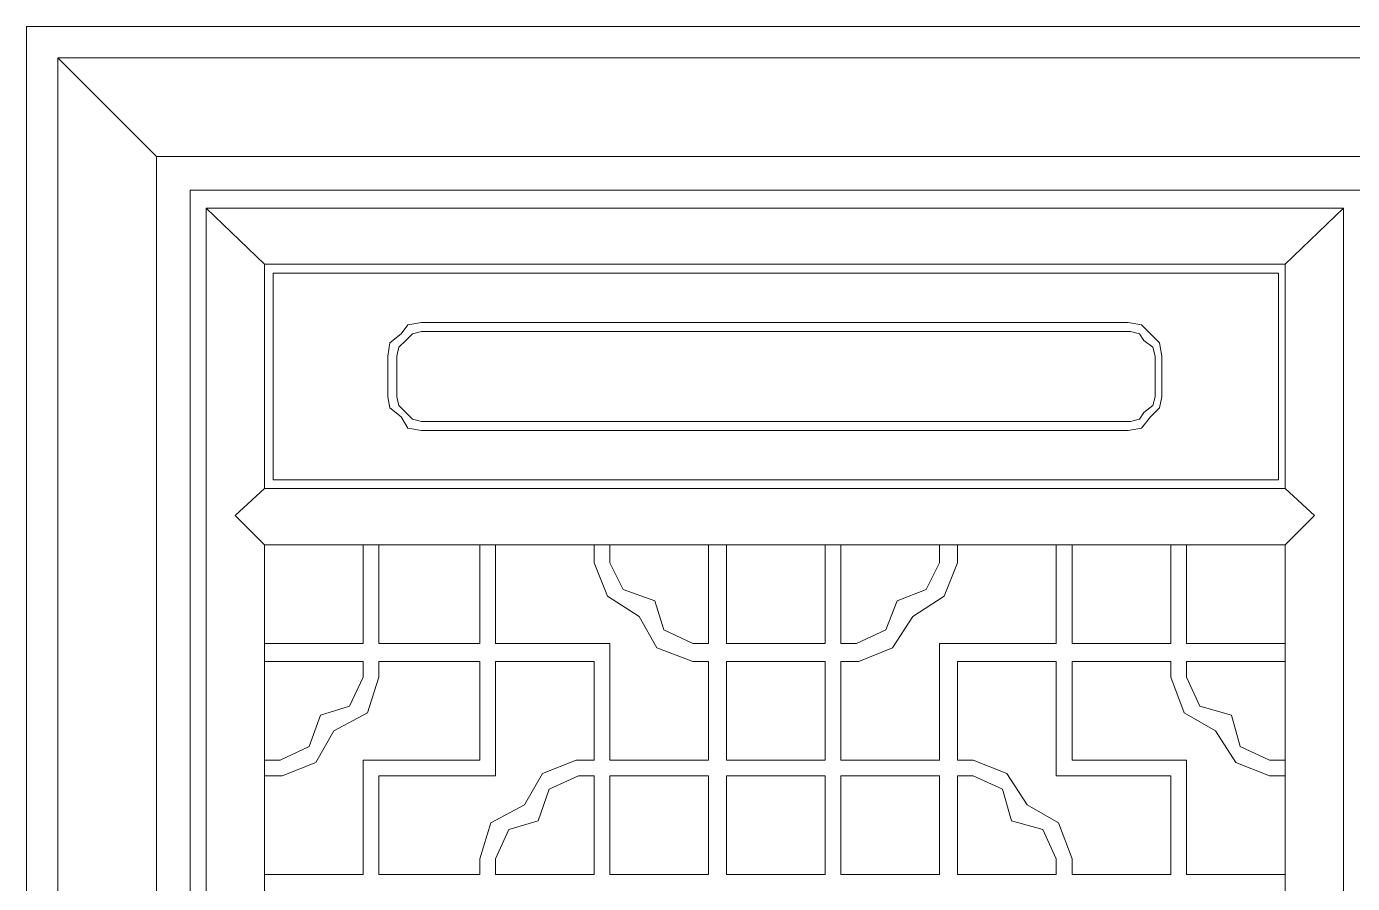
# Model space of a CAD drawing. Header units: centimetres. Extents: x -9.8 to 10.6, y -13.2 to 12.3.
# Drawn here: x -9.8 to 0.36, y 5.74 to 12.31 of the extents above; entities that cross this region are included whole.
import ezdxf

# ---------------------------------------------------------------- set-up
doc = ezdxf.new("R2010")
doc.units = ezdxf.units.CM
doc.header["$MEASUREMENT"] = 0
doc.layers.add('layer 1', color=7, linetype='Continuous')

msp = doc.modelspace()

# ---------------------------------------------------------------- linework, layer by layer
at = {"layer": 'layer 1', "color": 250, "lineweight": 0}
for points, knots in [([(-9.79792, 12.30551), (-9.79792, 12.30551), (10.64398, 12.30551), (10.64398, 12.30551), (10.64398, 12.30551), (10.64398, 12.30551), (10.64398, -13.15657), (10.64398, -13.15657), (10.64398, -13.15657), (10.64398, -13.15657), (-9.79792, -13.15657), (-9.79792, -13.15657), (-9.79792, -13.15657), (-9.79792, -13.15657), (-9.79792, 12.30551), (-9.79792, 12.30551)], [0, 0, 0, 0, 0.25, 0.25, 0.25, 0.25, 0.5, 0.5, 0.5, 0.5, 0.75, 0.75, 0.75, 0.75, 1, 1, 1, 1]), ([(-9.55711, 12.06469), (-9.55711, 12.06469), (10.40317, 12.06469), (10.40317, 12.06469), (10.40317, 12.06469), (10.40317, 12.06469), (10.40317, -12.89852), (10.40317, -12.89852), (10.40317, -12.89852), (10.40317, -12.89852), (-9.55711, -12.89852), (-9.55711, -12.89852), (-9.55711, -12.89852), (-9.55711, -12.89852), (-9.55711, 12.06469), (-9.55711, 12.06469)], [0, 0, 0, 0, 0.25, 0.25, 0.25, 0.25, 0.5, 0.5, 0.5, 0.5, 0.75, 0.75, 0.75, 0.75, 1, 1, 1, 1]), ([(-8.80064, 11.30823), (-8.80064, 11.30823), (9.64671, 11.30823), (9.64671, 11.30823), (9.64671, 11.30823), (9.64671, 11.30823), (9.64671, -12.14206), (9.64671, -12.14206), (9.64671, -12.14206), (9.64671, -12.14206), (-8.80064, -12.14206), (-8.80064, -12.14206), (-8.80064, -12.14206), (-8.80064, -12.14206), (-8.80064, 11.30823), (-8.80064, 11.30823)], [0, 0, 0, 0, 0.25, 0.25, 0.25, 0.25, 0.5, 0.5, 0.5, 0.5, 0.75, 0.75, 0.75, 0.75, 1, 1, 1, 1]), ([(-8.54282, -11.88424), (-8.54282, -11.88424), (-8.54282, 11.05041), (-8.54282, 11.05041), (-8.54282, 11.05041), (-8.54282, 11.05041), (0.43154, 11.05041), (0.43154, 11.05041), (0.43154, 11.05041), (0.43154, 11.05041), (0.43154, -11.88424), (0.43154, -11.88424), (0.43154, -11.88424), (0.43154, -11.88424), (-8.54282, -11.88424), (-8.54282, -11.88424)], [0, 0, 0, 0, 0.25, 0.25, 0.25, 0.25, 0.5, 0.5, 0.5, 0.5, 0.75, 0.75, 0.75, 0.75, 1, 1, 1, 1]), ([(0.29412, -11.76383), (0.29412, -11.76383), (-8.42241, -11.76383), (-8.42241, -11.76383), (-8.42241, -11.76383), (-8.42241, -11.76383), (-8.42241, 10.91277), (-8.42241, 10.91277), (-8.42241, 10.91277), (-8.42241, 10.91277), (0.29412, 10.91277), (0.29412, 10.91277), (0.29412, 10.91277), (0.29412, 10.91277), (0.29412, -11.76383), (0.29412, -11.76383)], [0, 0, 0, 0, 0.25, 0.25, 0.25, 0.25, 0.5, 0.5, 0.5, 0.5, 0.75, 0.75, 0.75, 0.75, 1, 1, 1, 1]), ([(-7.97547, 10.48306), (-7.97547, 10.48306), (-0.15282, 10.48306), (-0.15282, 10.48306), (-0.15282, 10.48306), (-0.15282, 10.48306), (-0.15282, 8.76379), (-0.15282, 8.76379), (-0.15282, 8.76379), (-0.15282, 8.76379), (-7.97547, 8.76379), (-7.97547, 8.76379), (-7.97547, 8.76379), (-7.97547, 8.76379), (-7.97547, 10.48306), (-7.97547, 10.48306)], [0, 0, 0, 0, 0.25, 0.25, 0.25, 0.25, 0.5, 0.5, 0.5, 0.5, 0.75, 0.75, 0.75, 0.75, 1, 1, 1, 1]), ([(-0.20452, 10.41435), (-0.20452, 10.41435), (-0.20452, 8.8325), (-0.20452, 8.8325), (-0.20452, 8.8325), (-0.20452, 8.8325), (-7.90677, 8.8325), (-7.90677, 8.8325), (-7.90677, 8.8325), (-7.90677, 8.8325), (-7.90677, 10.41435), (-7.90677, 10.41435), (-7.90677, 10.41435), (-7.90677, 10.41435), (-0.20452, 10.41435), (-0.20452, 10.41435), (-0.20452, 10.41435), (-0.20452, 10.41435), (-7.90677, 10.41435), (-7.90677, 10.41435)], [0, 0, 0, 0, 0.2, 0.2, 0.2, 0.2, 0.4, 0.4, 0.4, 0.4, 0.6, 0.6, 0.6, 0.6, 0.8, 0.8, 0.8, 0.8, 1, 1, 1, 1]), ([(-6.77207, 10.03612), (-6.77207, 10.03612), (-6.87525, 10.01889), (-6.87525, 10.01889), (-6.87525, 10.01889), (-6.87525, 10.01889), (-6.92672, 9.95018), (-6.92672, 9.95018)], [0, 0, 0, 0, 0.5, 0.5, 0.5, 0.5, 1, 1, 1, 1]), ([(-6.77207, 9.96719), (-6.77207, 9.96719), (-6.84078, 9.95018), (-6.84078, 9.95018), (-6.84078, 9.95018), (-6.84078, 9.95018), (-6.89226, 9.89849), (-6.89226, 9.89849)], [0, 0, 0, 0, 0.5, 0.5, 0.5, 0.5, 1, 1, 1, 1]), ([(-1.18456, 9.95018), (-1.18456, 9.95018), (-1.25327, 10.01889), (-1.25327, 10.01889), (-1.25327, 10.01889), (-1.25327, 10.01889), (-1.35644, 10.03612), (-1.35644, 10.03612)], [0, 0, 0, 0, 0.5, 0.5, 0.5, 0.5, 1, 1, 1, 1]), ([(-1.23603, 9.89849), (-1.23603, 9.89849), (-1.2705, 9.95018), (-1.2705, 9.95018), (-1.2705, 9.95018), (-1.2705, 9.95018), (-1.33921, 9.96719), (-1.33921, 9.96719)], [0, 0, 0, 0, 0.5, 0.5, 0.5, 0.5, 1, 1, 1, 1]), ([(-6.92672, 9.95018), (-6.92672, 9.95018), (-7.01267, 9.88125), (-7.01267, 9.88125), (-7.01267, 9.88125), (-7.01267, 9.88125), (-7.0299, 9.77808), (-7.0299, 9.77808)], [0, 0, 0, 0, 0.5, 0.5, 0.5, 0.5, 1, 1, 1, 1]), ([(-6.89226, 9.89849), (-6.89226, 9.89849), (-6.94396, 9.84701), (-6.94396, 9.84701), (-6.94396, 9.84701), (-6.94396, 9.84701), (-6.96119, 9.77808), (-6.96119, 9.77808)], [0, 0, 0, 0, 0.5, 0.5, 0.5, 0.5, 1, 1, 1, 1]), ([(-1.15009, 9.77808), (-1.15009, 9.77808), (-1.16732, 9.84701), (-1.16732, 9.84701), (-1.16732, 9.84701), (-1.16732, 9.84701), (-1.23603, 9.89849), (-1.23603, 9.89849)], [0, 0, 0, 0, 0.5, 0.5, 0.5, 0.5, 1, 1, 1, 1]), ([(-1.09839, 9.77808), (-1.09839, 9.77808), (-1.11563, 9.88125), (-1.11563, 9.88125), (-1.11563, 9.88125), (-1.11563, 9.88125), (-1.18456, 9.95018), (-1.18456, 9.95018)], [0, 0, 0, 0, 0.5, 0.5, 0.5, 0.5, 1, 1, 1, 1]), ([(-7.0299, 9.46878), (-7.0299, 9.46878), (-7.01267, 9.38262), (-7.01267, 9.38262), (-7.01267, 9.38262), (-7.01267, 9.38262), (-6.92672, 9.31391), (-6.92672, 9.31391)], [0, 0, 0, 0, 0.5, 0.5, 0.5, 0.5, 1, 1, 1, 1]), ([(-6.96119, 9.46878), (-6.96119, 9.46878), (-6.94396, 9.39985), (-6.94396, 9.39985), (-6.94396, 9.39985), (-6.94396, 9.39985), (-6.89226, 9.34837), (-6.89226, 9.34837)], [0, 0, 0, 0, 0.5, 0.5, 0.5, 0.5, 1, 1, 1, 1]), ([(-1.23603, 9.34837), (-1.23603, 9.34837), (-1.16732, 9.39985), (-1.16732, 9.39985), (-1.16732, 9.39985), (-1.16732, 9.39985), (-1.15009, 9.46878), (-1.15009, 9.46878)], [0, 0, 0, 0, 0.5, 0.5, 0.5, 0.5, 1, 1, 1, 1]), ([(-1.18456, 9.31391), (-1.18456, 9.31391), (-1.11563, 9.38262), (-1.11563, 9.38262), (-1.11563, 9.38262), (-1.11563, 9.38262), (-1.09839, 9.46878), (-1.09839, 9.46878)], [0, 0, 0, 0, 0.5, 0.5, 0.5, 0.5, 1, 1, 1, 1]), ([(-6.89226, 9.34837), (-6.89226, 9.34837), (-6.84078, 9.29667), (-6.84078, 9.29667), (-6.84078, 9.29667), (-6.84078, 9.29667), (-6.77207, 9.27966), (-6.77207, 9.27966)], [0, 0, 0, 0, 0.5, 0.5, 0.5, 0.5, 1, 1, 1, 1]), ([(-1.33921, 9.27966), (-1.33921, 9.27966), (-1.2705, 9.29667), (-1.2705, 9.29667), (-1.2705, 9.29667), (-1.2705, 9.29667), (-1.23603, 9.34837), (-1.23603, 9.34837)], [0, 0, 0, 0, 0.5, 0.5, 0.5, 0.5, 1, 1, 1, 1]), ([(-6.92672, 9.31391), (-6.92672, 9.31391), (-6.87525, 9.22797), (-6.87525, 9.22797), (-6.87525, 9.22797), (-6.87525, 9.22797), (-6.77207, 9.21073), (-6.77207, 9.21073)], [0, 0, 0, 0, 0.5, 0.5, 0.5, 0.5, 1, 1, 1, 1]), ([(-1.35644, 9.21073), (-1.35644, 9.21073), (-1.25327, 9.22797), (-1.25327, 9.22797), (-1.25327, 9.22797), (-1.25327, 9.22797), (-1.18456, 9.31391), (-1.18456, 9.31391)], [0, 0, 0, 0, 0.5, 0.5, 0.5, 0.5, 1, 1, 1, 1]), ([(-7.97547, 8.33409), (-7.97547, 8.33409), (-8.19905, 8.55745), (-8.19905, 8.55745), (-8.19905, 8.55745), (-8.19905, 8.55745), (-7.97547, 8.76379), (-7.97547, 8.76379)], [0, 0, 0, 0, 0.5, 0.5, 0.5, 0.5, 1, 1, 1, 1]), ([(-0.15282, 8.76379), (-0.15282, 8.76379), (0.07054, 8.55745), (0.07054, 8.55745), (0.07054, 8.55745), (0.07054, 8.55745), (-0.15282, 8.33409), (-0.15282, 8.33409)], [0, 0, 0, 0, 0.5, 0.5, 0.5, 0.5, 1, 1, 1, 1]), ([(-7.97547, -1.27655), (-7.97547, -1.27655), (-7.97547, 8.33409), (-7.97547, 8.33409), (-7.97547, 8.33409), (-7.97547, 8.33409), (-0.15282, 8.33409), (-0.15282, 8.33409), (-0.15282, 8.33409), (-0.15282, 8.33409), (-0.15282, -1.27655), (-0.15282, -1.27655)], [0, 0, 0, 0, 0.33333333, 0.33333333, 0.33333333, 0.33333333, 0.66666667, 0.66666667, 0.66666667, 0.66666667, 1, 1, 1, 1]), ([(-7.97547, 7.57763), (-7.97547, 7.57763), (-7.21901, 7.57763), (-7.21901, 7.57763), (-7.21901, 7.57763), (-7.21901, 7.57763), (-7.21901, 8.33409), (-7.21901, 8.33409)], [0, 0, 0, 0, 0.5, 0.5, 0.5, 0.5, 1, 1, 1, 1]), ([(-7.09861, 8.33409), (-7.09861, 8.33409), (-7.09861, 7.57763), (-7.09861, 7.57763), (-7.09861, 7.57763), (-7.09861, 7.57763), (-6.32491, 7.57763), (-6.32491, 7.57763), (-6.32491, 7.57763), (-6.32491, 7.57763), (-6.32491, 8.33409), (-6.32491, 8.33409)], [0, 0, 0, 0, 0.33333333, 0.33333333, 0.33333333, 0.33333333, 0.66666667, 0.66666667, 0.66666667, 0.66666667, 1, 1, 1, 1]), ([(-6.20473, 8.33409), (-6.20473, 8.33409), (-6.20473, 7.57763), (-6.20473, 7.57763), (-6.20473, 7.57763), (-6.20473, 7.57763), (-5.32786, 7.57763), (-5.32786, 7.57763), (-5.32786, 7.57763), (-5.32786, 7.57763), (-5.32786, 6.68353), (-5.32786, 6.68353), (-5.32786, 6.68353), (-5.32786, 6.68353), (-4.5714, 6.68353), (-4.5714, 6.68353), (-4.5714, 6.68353), (-4.5714, 6.68353), (-4.5714, 7.43999), (-4.5714, 7.43999), (-4.5714, 7.43999), (-4.5714, 7.43999), (-4.69181, 7.43999), (-4.69181, 7.43999)], [0, 0, 0, 0, 0.16666667, 0.16666667, 0.16666667, 0.16666667, 0.33333333, 0.33333333, 0.33333333, 0.33333333, 0.5, 0.5, 0.5, 0.5, 0.66666667, 0.66666667, 0.66666667, 0.66666667, 0.83333333, 0.83333333, 0.83333333, 0.83333333, 1, 1, 1, 1]), ([(-5.32786, 8.33409), (-5.32786, 8.33409), (-5.32786, 8.19645), (-5.32786, 8.19645), (-5.32786, 8.19645), (-5.32786, 8.19645), (-5.22469, 7.9901), (-5.22469, 7.9901), (-5.22469, 7.9901), (-5.22469, 7.9901), (-4.98387, 7.90416), (-4.98387, 7.90416), (-4.98387, 7.90416), (-4.98387, 7.90416), (-4.91516, 7.68058), (-4.91516, 7.68058), (-4.91516, 7.68058), (-4.91516, 7.68058), (-4.69181, 7.57763), (-4.69181, 7.57763), (-4.69181, 7.57763), (-4.69181, 7.57763), (-4.5714, 7.57763), (-4.5714, 7.57763), (-4.5714, 7.57763), (-4.5714, 7.57763), (-4.5714, 8.33409), (-4.5714, 8.33409)], [0, 0, 0, 0, 0.14285714, 0.14285714, 0.14285714, 0.14285714, 0.28571429, 0.28571429, 0.28571429, 0.28571429, 0.42857143, 0.42857143, 0.42857143, 0.42857143, 0.57142857, 0.57142857, 0.57142857, 0.57142857, 0.71428571, 0.71428571, 0.71428571, 0.71428571, 0.85714286, 0.85714286, 0.85714286, 0.85714286, 1, 1, 1, 1]), ([(-1.90655, 8.33409), (-1.90655, 8.33409), (-1.90655, 7.57763), (-1.90655, 7.57763), (-1.90655, 7.57763), (-1.90655, 7.57763), (-2.80065, 7.57763), (-2.80065, 7.57763), (-2.80065, 7.57763), (-2.80065, 7.57763), (-2.80065, 6.68353), (-2.80065, 6.68353), (-2.80065, 6.68353), (-2.80065, 6.68353), (-3.55711, 6.68353), (-3.55711, 6.68353), (-3.55711, 6.68353), (-3.55711, 6.68353), (-3.55711, 7.43999), (-3.55711, 7.43999), (-3.55711, 7.43999), (-3.55711, 7.43999), (-3.41948, 7.43999), (-3.41948, 7.43999), (-3.41948, 7.43999), (-3.41948, 7.43999), (-3.16165, 7.54316), (-3.16165, 7.54316), (-3.16165, 7.54316), (-3.16165, 7.54316), (-3.00678, 7.78375), (-3.00678, 7.78375), (-3.00678, 7.78375), (-3.00678, 7.78375), (-2.76619, 7.93862), (-2.76619, 7.93862), (-2.76619, 7.93862), (-2.76619, 7.93862), (-2.66301, 8.19645), (-2.66301, 8.19645), (-2.66301, 8.19645), (-2.66301, 8.19645), (-2.66301, 8.33409), (-2.66301, 8.33409)], [0, 0, 0, 0, 0.09090909, 0.09090909, 0.09090909, 0.09090909, 0.18181818, 0.18181818, 0.18181818, 0.18181818, 0.27272727, 0.27272727, 0.27272727, 0.27272727, 0.36363636, 0.36363636, 0.36363636, 0.36363636, 0.45454545, 0.45454545, 0.45454545, 0.45454545, 0.54545455, 0.54545455, 0.54545455, 0.54545455, 0.63636364, 0.63636364, 0.63636364, 0.63636364, 0.72727273, 0.72727273, 0.72727273, 0.72727273, 0.81818182, 0.81818182, 0.81818182, 0.81818182, 0.90909091, 0.90909091, 0.90909091, 0.90909091, 1, 1, 1, 1]), ([(-3.43671, 7.57763), (-3.43671, 7.57763), (-3.55711, 7.57763), (-3.55711, 7.57763), (-3.55711, 7.57763), (-3.55711, 7.57763), (-3.55711, 8.33409), (-3.55711, 8.33409)], [0, 0, 0, 0, 0.5, 0.5, 0.5, 0.5, 1, 1, 1, 1]), ([(-1.02969, 8.33409), (-1.02969, 8.33409), (-1.02969, 7.57763), (-1.02969, 7.57763), (-1.02969, 7.57763), (-1.02969, 7.57763), (-1.78615, 7.57763), (-1.78615, 7.57763), (-1.78615, 7.57763), (-1.78615, 7.57763), (-1.78615, 8.33409), (-1.78615, 8.33409)], [0, 0, 0, 0, 0.33333333, 0.33333333, 0.33333333, 0.33333333, 0.66666667, 0.66666667, 0.66666667, 0.66666667, 1, 1, 1, 1]), ([(-0.15282, 7.57763), (-0.15282, 7.57763), (-0.90928, 7.57763), (-0.90928, 7.57763), (-0.90928, 7.57763), (-0.90928, 7.57763), (-0.90928, 8.33409), (-0.90928, 8.33409)], [0, 0, 0, 0, 0.5, 0.5, 0.5, 0.5, 1, 1, 1, 1]), ([(-5.44827, 8.19645), (-5.44827, 8.19645), (-5.34509, 7.93862), (-5.34509, 7.93862), (-5.34509, 7.93862), (-5.34509, 7.93862), (-5.10428, 7.78375), (-5.10428, 7.78375)], [0, 0, 0, 0, 0.5, 0.5, 0.5, 0.5, 1, 1, 1, 1]), ([(-3.12719, 7.90416), (-3.12719, 7.90416), (-2.90361, 7.9901), (-2.90361, 7.9901), (-2.90361, 7.9901), (-2.90361, 7.9901), (-2.80065, 8.19645), (-2.80065, 8.19645)], [0, 0, 0, 0, 0.5, 0.5, 0.5, 0.5, 1, 1, 1, 1]), ([(-3.43671, 7.57763), (-3.43671, 7.57763), (-3.21313, 7.68058), (-3.21313, 7.68058), (-3.21313, 7.68058), (-3.21313, 7.68058), (-3.12719, 7.90416), (-3.12719, 7.90416)], [0, 0, 0, 0, 0.5, 0.5, 0.5, 0.5, 1, 1, 1, 1]), ([(-5.10428, 7.78375), (-5.10428, 7.78375), (-4.96686, 7.54316), (-4.96686, 7.54316), (-4.96686, 7.54316), (-4.96686, 7.54316), (-4.69181, 7.43999), (-4.69181, 7.43999)], [0, 0, 0, 0, 0.5, 0.5, 0.5, 0.5, 1, 1, 1, 1]), ([(-7.97547, 7.43999), (-7.97547, 7.43999), (-7.21901, 7.43999), (-7.21901, 7.43999), (-7.21901, 7.43999), (-7.21901, 7.43999), (-7.21901, 7.31958), (-7.21901, 7.31958)], [0, 0, 0, 0, 0.5, 0.5, 0.5, 0.5, 1, 1, 1, 1]), ([(-7.97547, 5.80666), (-7.97547, 5.80666), (-7.21901, 5.80666), (-7.21901, 5.80666), (-7.21901, 5.80666), (-7.21901, 5.80666), (-7.21901, 6.68353), (-7.21901, 6.68353), (-7.21901, 6.68353), (-7.21901, 6.68353), (-6.32491, 6.68353), (-6.32491, 6.68353), (-6.32491, 6.68353), (-6.32491, 6.68353), (-6.32491, 7.43999), (-6.32491, 7.43999), (-6.32491, 7.43999), (-6.32491, 7.43999), (-7.09861, 7.43999), (-7.09861, 7.43999), (-7.09861, 7.43999), (-7.09861, 7.43999), (-7.09861, 7.31958), (-7.09861, 7.31958)], [0, 0, 0, 0, 0.16666667, 0.16666667, 0.16666667, 0.16666667, 0.33333333, 0.33333333, 0.33333333, 0.33333333, 0.5, 0.5, 0.5, 0.5, 0.66666667, 0.66666667, 0.66666667, 0.66666667, 0.83333333, 0.83333333, 0.83333333, 0.83333333, 1, 1, 1, 1]), ([(-0.15282, 5.80666), (-0.15282, 5.80666), (-0.90928, 5.80666), (-0.90928, 5.80666), (-0.90928, 5.80666), (-0.90928, 5.80666), (-0.90928, 6.68353), (-0.90928, 6.68353), (-0.90928, 6.68353), (-0.90928, 6.68353), (-1.78615, 6.68353), (-1.78615, 6.68353), (-1.78615, 6.68353), (-1.78615, 6.68353), (-1.78615, 7.43999), (-1.78615, 7.43999), (-1.78615, 7.43999), (-1.78615, 7.43999), (-1.02969, 7.43999), (-1.02969, 7.43999), (-1.02969, 7.43999), (-1.02969, 7.43999), (-1.02969, 7.31958), (-1.02969, 7.31958), (-1.02969, 7.31958), (-1.02969, 7.31958), (-0.92651, 7.04452), (-0.92651, 7.04452), (-0.92651, 7.04452), (-0.92651, 7.04452), (-0.68592, 6.90711), (-0.68592, 6.90711), (-0.68592, 6.90711), (-0.68592, 6.90711), (-0.53105, 6.66629), (-0.53105, 6.66629), (-0.53105, 6.66629), (-0.53105, 6.66629), (-0.27322, 6.56312), (-0.27322, 6.56312), (-0.27322, 6.56312), (-0.27322, 6.56312), (-0.15282, 6.56312), (-0.15282, 6.56312)], [0, 0, 0, 0, 0.09090909, 0.09090909, 0.09090909, 0.09090909, 0.18181818, 0.18181818, 0.18181818, 0.18181818, 0.27272727, 0.27272727, 0.27272727, 0.27272727, 0.36363636, 0.36363636, 0.36363636, 0.36363636, 0.45454545, 0.45454545, 0.45454545, 0.45454545, 0.54545455, 0.54545455, 0.54545455, 0.54545455, 0.63636364, 0.63636364, 0.63636364, 0.63636364, 0.72727273, 0.72727273, 0.72727273, 0.72727273, 0.81818182, 0.81818182, 0.81818182, 0.81818182, 0.90909091, 0.90909091, 0.90909091, 0.90909091, 1, 1, 1, 1]), ([(-0.15282, 7.43999), (-0.15282, 7.43999), (-0.90928, 7.43999), (-0.90928, 7.43999), (-0.90928, 7.43999), (-0.90928, 7.43999), (-0.90928, 7.31958), (-0.90928, 7.31958), (-0.90928, 7.31958), (-0.90928, 7.31958), (-0.80633, 7.09622), (-0.80633, 7.09622), (-0.80633, 7.09622), (-0.80633, 7.09622), (-0.56551, 7.02729), (-0.56551, 7.02729), (-0.56551, 7.02729), (-0.56551, 7.02729), (-0.4968, 6.7867), (-0.4968, 6.7867), (-0.4968, 6.7867), (-0.4968, 6.7867), (-0.27322, 6.68353), (-0.27322, 6.68353), (-0.27322, 6.68353), (-0.27322, 6.68353), (-0.15282, 6.68353), (-0.15282, 6.68353)], [0, 0, 0, 0, 0.14285714, 0.14285714, 0.14285714, 0.14285714, 0.28571429, 0.28571429, 0.28571429, 0.28571429, 0.42857143, 0.42857143, 0.42857143, 0.42857143, 0.57142857, 0.57142857, 0.57142857, 0.57142857, 0.71428571, 0.71428571, 0.71428571, 0.71428571, 0.85714286, 0.85714286, 0.85714286, 0.85714286, 1, 1, 1, 1]), ([(-7.54555, 7.02729), (-7.54555, 7.02729), (-7.32219, 7.09622), (-7.32219, 7.09622), (-7.32219, 7.09622), (-7.32219, 7.09622), (-7.21901, 7.31958), (-7.21901, 7.31958)], [0, 0, 0, 0, 0.5, 0.5, 0.5, 0.5, 1, 1, 1, 1]), ([(-7.44259, 6.90711), (-7.44259, 6.90711), (-7.18455, 7.04452), (-7.18455, 7.04452), (-7.18455, 7.04452), (-7.18455, 7.04452), (-7.09861, 7.31958), (-7.09861, 7.31958)], [0, 0, 0, 0, 0.5, 0.5, 0.5, 0.5, 1, 1, 1, 1]), ([(-7.85507, 6.68353), (-7.85507, 6.68353), (-7.63171, 6.7867), (-7.63171, 6.7867), (-7.63171, 6.7867), (-7.63171, 6.7867), (-7.54555, 7.02729), (-7.54555, 7.02729)], [0, 0, 0, 0, 0.5, 0.5, 0.5, 0.5, 1, 1, 1, 1]), ([(-7.83784, 6.56312), (-7.83784, 6.56312), (-7.58001, 6.66629), (-7.58001, 6.66629), (-7.58001, 6.66629), (-7.58001, 6.66629), (-7.44259, 6.90711), (-7.44259, 6.90711)], [0, 0, 0, 0, 0.5, 0.5, 0.5, 0.5, 1, 1, 1, 1]), ([(-5.58568, 6.68353), (-5.58568, 6.68353), (-5.84351, 6.58035), (-5.84351, 6.58035), (-5.84351, 6.58035), (-5.84351, 6.58035), (-5.98115, 6.33976), (-5.98115, 6.33976)], [0, 0, 0, 0, 0.5, 0.5, 0.5, 0.5, 1, 1, 1, 1]), ([(-2.13013, 6.33976), (-2.13013, 6.33976), (-2.28478, 6.58035), (-2.28478, 6.58035), (-2.28478, 6.58035), (-2.28478, 6.58035), (-2.54261, 6.68353), (-2.54261, 6.68353)], [0, 0, 0, 0, 0.5, 0.5, 0.5, 0.5, 1, 1, 1, 1]), ([(-5.56845, 6.56312), (-5.56845, 6.56312), (-5.79203, 6.45995), (-5.79203, 6.45995), (-5.79203, 6.45995), (-5.79203, 6.45995), (-5.87797, 6.21935), (-5.87797, 6.21935)], [0, 0, 0, 0, 0.5, 0.5, 0.5, 0.5, 1, 1, 1, 1]), ([(-5.32786, 5.80666), (-5.32786, 5.80666), (-4.5714, 5.80666), (-4.5714, 5.80666), (-4.5714, 5.80666), (-4.5714, 5.80666), (-4.5714, 6.56312), (-4.5714, 6.56312), (-4.5714, 6.56312), (-4.5714, 6.56312), (-5.32786, 6.56312), (-5.32786, 6.56312), (-5.32786, 6.56312), (-5.32786, 6.56312), (-5.32786, 5.80666), (-5.32786, 5.80666)], [0, 0, 0, 0, 0.25, 0.25, 0.25, 0.25, 0.5, 0.5, 0.5, 0.5, 0.75, 0.75, 0.75, 0.75, 1, 1, 1, 1]), ([(-4.43376, 5.80666), (-4.43376, 5.80666), (-3.6773, 5.80666), (-3.6773, 5.80666), (-3.6773, 5.80666), (-3.6773, 5.80666), (-3.6773, 6.56312), (-3.6773, 6.56312)], [0, 0, 0, 0, 0.5, 0.5, 0.5, 0.5, 1, 1, 1, 1]), ([(-4.43376, 5.80666), (-4.43376, 5.80666), (-4.43376, 6.56312), (-4.43376, 6.56312), (-4.43376, 6.56312), (-4.43376, 6.56312), (-3.6773, 6.56312), (-3.6773, 6.56312)], [0, 0, 0, 0, 0.5, 0.5, 0.5, 0.5, 1, 1, 1, 1]), ([(-2.80065, 5.80666), (-2.80065, 5.80666), (-3.55711, 5.80666), (-3.55711, 5.80666), (-3.55711, 5.80666), (-3.55711, 5.80666), (-3.55711, 6.56312), (-3.55711, 6.56312), (-3.55711, 6.56312), (-3.55711, 6.56312), (-2.80065, 6.56312), (-2.80065, 6.56312), (-2.80065, 6.56312), (-2.80065, 6.56312), (-2.80065, 5.80666), (-2.80065, 5.80666)], [0, 0, 0, 0, 0.25, 0.25, 0.25, 0.25, 0.5, 0.5, 0.5, 0.5, 0.75, 0.75, 0.75, 0.75, 1, 1, 1, 1]), ([(-2.25032, 6.21935), (-2.25032, 6.21935), (-2.31925, 6.45995), (-2.31925, 6.45995), (-2.31925, 6.45995), (-2.31925, 6.45995), (-2.54261, 6.56312), (-2.54261, 6.56312)], [0, 0, 0, 0, 0.5, 0.5, 0.5, 0.5, 1, 1, 1, 1]), ([(-5.98115, 6.33976), (-5.98115, 6.33976), (-6.23897, 6.20212), (-6.23897, 6.20212), (-6.23897, 6.20212), (-6.23897, 6.20212), (-6.32491, 5.92706), (-6.32491, 5.92706)], [0, 0, 0, 0, 0.5, 0.5, 0.5, 0.5, 1, 1, 1, 1]), ([(-1.78615, 5.92706), (-1.78615, 5.92706), (-1.88932, 6.20212), (-1.88932, 6.20212), (-1.88932, 6.20212), (-1.88932, 6.20212), (-2.13013, 6.33976), (-2.13013, 6.33976)], [0, 0, 0, 0, 0.5, 0.5, 0.5, 0.5, 1, 1, 1, 1]), ([(-5.87797, 6.21935), (-5.87797, 6.21935), (-6.10155, 6.15065), (-6.10155, 6.15065), (-6.10155, 6.15065), (-6.10155, 6.15065), (-6.20473, 5.92706), (-6.20473, 5.92706)], [0, 0, 0, 0, 0.5, 0.5, 0.5, 0.5, 1, 1, 1, 1]), ([(-1.90655, 5.92706), (-1.90655, 5.92706), (-2.00973, 6.15065), (-2.00973, 6.15065), (-2.00973, 6.15065), (-2.00973, 6.15065), (-2.25032, 6.21935), (-2.25032, 6.21935)], [0, 0, 0, 0, 0.5, 0.5, 0.5, 0.5, 1, 1, 1, 1])]:
    msp.add_open_spline(points, degree=3, knots=knots, dxfattribs=at)
for points in [[(-9.55711, 12.06469), (-9.55711, 12.06469), (-8.80064, 11.30823), (-8.80064, 11.30823)], [(-7.97547, 10.48306), (-7.97547, 10.48306), (-8.42241, 10.91277), (-8.42241, 10.91277)], [(0.29412, 10.91277), (0.29412, 10.91277), (-0.15282, 10.48306), (-0.15282, 10.48306)], [(-7.90677, 10.41435), (-7.90677, 10.41435), (-7.90677, 8.8325), (-7.90677, 8.8325)], [(-0.20452, 10.41435), (-0.20452, 10.41435), (-0.20452, 8.8325), (-0.20452, 8.8325)], [(-6.77207, 10.03612), (-6.77207, 10.03612), (-1.35644, 10.03612), (-1.35644, 10.03612)], [(-6.77207, 9.96719), (-6.77207, 9.96719), (-1.33921, 9.96719), (-1.33921, 9.96719)], [(-7.0299, 9.46878), (-7.0299, 9.46878), (-7.0299, 9.77808), (-7.0299, 9.77808)], [(-6.96119, 9.46878), (-6.96119, 9.46878), (-6.96119, 9.77808), (-6.96119, 9.77808)], [(-1.15009, 9.77808), (-1.15009, 9.77808), (-1.15009, 9.46878), (-1.15009, 9.46878)], [(-1.09839, 9.77808), (-1.09839, 9.77808), (-1.09839, 9.46878), (-1.09839, 9.46878)], [(-1.33921, 9.27966), (-1.33921, 9.27966), (-6.77207, 9.27966), (-6.77207, 9.27966)], [(-1.35644, 9.21073), (-1.35644, 9.21073), (-6.77207, 9.21073), (-6.77207, 9.21073)], [(-5.44827, 8.19645), (-5.44827, 8.19645), (-5.44827, 8.33409), (-5.44827, 8.33409)], [(-4.43376, 8.33409), (-4.43376, 8.33409), (-4.43376, 7.57763), (-4.43376, 7.57763)], [(-3.6773, 8.33409), (-3.6773, 8.33409), (-3.6773, 7.57763), (-3.6773, 7.57763)], [(-2.80065, 8.33409), (-2.80065, 8.33409), (-2.80065, 8.19645), (-2.80065, 8.19645)], [(-3.6773, 7.57763), (-3.6773, 7.57763), (-4.43376, 7.57763), (-4.43376, 7.57763)], [(-6.20473, 6.56312), (-6.20473, 6.56312), (-6.20473, 7.43999), (-6.20473, 7.43999)], [(-6.20473, 7.43999), (-6.20473, 7.43999), (-5.44827, 7.43999), (-5.44827, 7.43999)], [(-5.44827, 7.43999), (-5.44827, 7.43999), (-5.44827, 6.68353), (-5.44827, 6.68353)], [(-4.43376, 7.43999), (-4.43376, 7.43999), (-4.43376, 6.68353), (-4.43376, 6.68353)], [(-3.6773, 7.43999), (-3.6773, 7.43999), (-4.43376, 7.43999), (-4.43376, 7.43999)], [(-3.6773, 7.43999), (-3.6773, 7.43999), (-3.6773, 6.68353), (-3.6773, 6.68353)], [(-3.48818, 7.43999), (-3.48818, 7.43999), (-3.55711, 7.43999), (-3.55711, 7.43999)], [(-2.66301, 7.43999), (-2.66301, 7.43999), (-2.66301, 6.68353), (-2.66301, 6.68353)], [(-1.90655, 7.43999), (-1.90655, 7.43999), (-2.66301, 7.43999), (-2.66301, 7.43999)], [(-1.90655, 6.56312), (-1.90655, 6.56312), (-1.90655, 7.43999), (-1.90655, 7.43999)], [(-7.85507, 6.68353), (-7.85507, 6.68353), (-7.97547, 6.68353), (-7.97547, 6.68353)], [(-5.44827, 6.68353), (-5.44827, 6.68353), (-5.58568, 6.68353), (-5.58568, 6.68353)], [(-3.6773, 6.68353), (-3.6773, 6.68353), (-4.43376, 6.68353), (-4.43376, 6.68353)], [(-2.66301, 6.68353), (-2.66301, 6.68353), (-2.54261, 6.68353), (-2.54261, 6.68353)], [(-7.83784, 6.56312), (-7.83784, 6.56312), (-7.97547, 6.56312), (-7.97547, 6.56312)], [(-7.09861, 5.80666), (-7.09861, 5.80666), (-7.09861, 6.56312), (-7.09861, 6.56312)], [(-7.09861, 6.56312), (-7.09861, 6.56312), (-6.20473, 6.56312), (-6.20473, 6.56312)], [(-5.56845, 6.56312), (-5.56845, 6.56312), (-5.44827, 6.56312), (-5.44827, 6.56312)], [(-5.44827, 6.56312), (-5.44827, 6.56312), (-5.44827, 5.80666), (-5.44827, 5.80666)], [(-2.54261, 6.56312), (-2.54261, 6.56312), (-2.66301, 6.56312), (-2.66301, 6.56312)], [(-2.66301, 6.56312), (-2.66301, 6.56312), (-2.66301, 5.80666), (-2.66301, 5.80666)], [(-1.02969, 6.56312), (-1.02969, 6.56312), (-1.90655, 6.56312), (-1.90655, 6.56312)], [(-1.02969, 5.80666), (-1.02969, 5.80666), (-1.02969, 6.56312), (-1.02969, 6.56312)], [(-6.32491, 5.92706), (-6.32491, 5.92706), (-6.32491, 5.80666), (-6.32491, 5.80666)], [(-6.20473, 5.80666), (-6.20473, 5.80666), (-6.20473, 5.92706), (-6.20473, 5.92706)], [(-1.90655, 5.80666), (-1.90655, 5.80666), (-1.90655, 5.92706), (-1.90655, 5.92706)], [(-1.78615, 5.92706), (-1.78615, 5.92706), (-1.78615, 5.80666), (-1.78615, 5.80666)], [(-6.32491, 5.80666), (-6.32491, 5.80666), (-7.09861, 5.80666), (-7.09861, 5.80666)], [(-5.44827, 5.80666), (-5.44827, 5.80666), (-6.20473, 5.80666), (-6.20473, 5.80666)], [(-2.66301, 5.80666), (-2.66301, 5.80666), (-1.90655, 5.80666), (-1.90655, 5.80666)], [(-1.78615, 5.80666), (-1.78615, 5.80666), (-1.02969, 5.80666), (-1.02969, 5.80666)]]:
    msp.add_open_spline(points, degree=3, dxfattribs=at)

doc.saveas('drawing.dxf')
